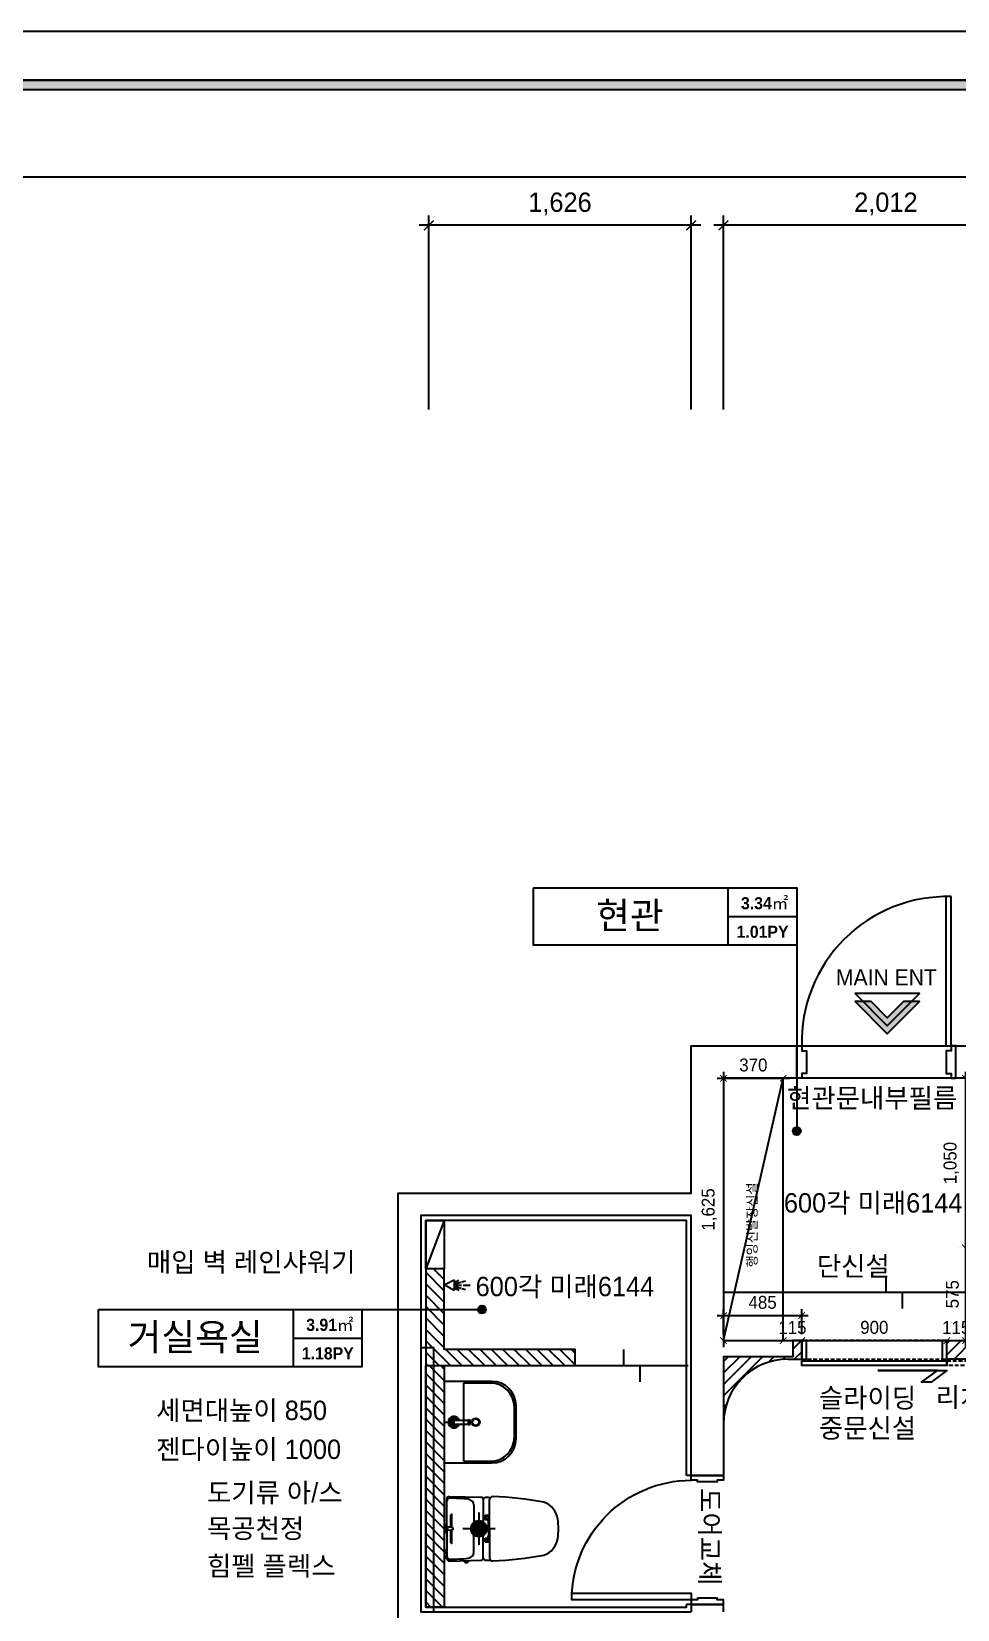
# Model space of a CAD drawing. Header units: millimetres. Extents: x 118028 to 193504, y 42792 to 96100.
# Drawn here: x 144720 to 150456, y 85727 to 95500 of the extents above; entities that cross this region are included whole.
import ezdxf
from ezdxf.enums import TextEntityAlignment as Align

# ---------------------------------------------------------------- set-up
doc = ezdxf.new("R2010")
doc.units = ezdxf.units.MM
doc.header["$LTSCALE"] = 30
doc.header["$PDMODE"] = 3
doc.linetypes.add('DH-HID2', pattern=[1.2, 0.8, -0.4])
doc.linetypes.add('HIDDEN', pattern=[9.525, 6.35, -3.175])
doc.layers.get('DEFPOINTS').update_dxf_attribs({"color": 248})
for name, color, linetype in [('0-ELC TEXT', 7, 'Continuous'), ('03-TEXT', 3, 'Continuous'), ('03-WAL NEW', 3, 'Continuous'), ('06-FUR', 6, 'Continuous'), ('07-DIM WAL', 5, 'Continuous'), ('2CONTINUOUS', 2, 'Continuous'), ('3.기호.계단선', 30, 'Continuous'), ('_LIBR', 4, 'Continuous'), ('BATH', 5, 'Continuous'), ('CO-BATH', 6, 'Continuous'), ('CO-DO-FR', 7, 'Continuous'), ('CO-DOOR', 8, 'Continuous'), ('F-SYM', 7, 'Continuous'), ('FIN', 2, 'Continuous'), ('FORM(YOURNAME)-1', 1, 'Continuous'), ('FORM(YOURNAME)-11', 1, 'Continuous'), ('HL', 6, 'HIDDEN'), ('TOILET-1', 6, 'Continuous'), ('도면층4', 4, 'Continuous'), ('도면층5', 5, 'Continuous'), ('설비', 140, 'Continuous'), ('욕실마감선', 4, 'Continuous')]:
    doc.layers.add(name, color=color, linetype=linetype)
doc.styles.add('HY 울릉도 L', font='')
doc.styles.add('YOURNAME', font='HY울릉도M.TTF')
doc.styles.add('넥슨고딕', font='NEXONLv1GothicBold.ttf')
doc.styles.add('코레일둥고', font='Korail_Round_Gothic_Medium.ttf')
doc.styles.get('HY 울릉도 L').set_extended_font_data('HY울릉도L')
doc.dimstyles.new('40', dxfattribs={"dimscale": 40, "dimtxt": 2, "dimasz": 1, "dimexe": 1, "dimexo": 1, "dimgap": 1, "dimtad": 1, "dimdec": 0, "dimrnd": 0.05, "dimdsep": 46, "dimlunit": 6, "dimtxsty": 'HY 울릉도 L', "dimblk": 'ARCHTICK', "dimcen": 2.5, "dimdle": 1, "dimclrd": 133, "dimclre": 133, "dimclrt": 30, "dimadec": 0, "dimazin": 0, "dimtfac": 1, "dimtdec": 0, "dimtix": 1, "dimtmove": 2, "dimatfit": 3, "dimldrblk": 'ARCHTICK', "dimfxl": 1, "dimlwd": -1, "dimlwe": -1, "dimarcsym": 0})
doc.dimstyles.new('60', dxfattribs={"dimscale": 60, "dimtxt": 2, "dimasz": 1, "dimexe": 1, "dimexo": 1, "dimgap": 1, "dimtad": 1, "dimdec": 0, "dimrnd": 0.05, "dimdsep": 46, "dimlunit": 6, "dimtxsty": 'HY 울릉도 L', "dimblk": 'ARCHTICK', "dimcen": 2.5, "dimdle": 1, "dimclrd": 133, "dimclre": 133, "dimclrt": 30, "dimadec": 0, "dimazin": 0, "dimtfac": 1, "dimtdec": 0, "dimtix": 1, "dimtmove": 2, "dimatfit": 3, "dimldrblk": 'ARCHTICK', "dimfxl": 1, "dimlwd": -1, "dimlwe": -1, "dimarcsym": 0})
pattern_1 = [(45, (-37, 20), (-35.355339, 35.355339), [])]

# ---------------------------------------------------------------- blocks, each defined once
blk = doc.blocks.new('FORM-ELEVATION')
at = {"layer": 'FORM(YOURNAME)-11'}
h = blk.add_hatch(color=256, dxfattribs=at)
h.dxf.hatch_style = 1
h.paths.add_polyline_path([(-10309, 35708), (71691, 35708), (71691, 35508), (-10309, 35508)])
h.paths.add_polyline_path([(-10309, -21492), (71691, -21492), (71691, -21692), (-10309, -21692)])
at = {"layer": 'DEFPOINTS', "color": 158}
for points in [[(-10309, -21692), (71691, -21692), (71691, 35708), (-10309, 35708)], [(-8309, 33708), (61071, 33708), (61071, -19692), (-8309, -19692)]]:
    blk.add_lwpolyline(points, close=True, dxfattribs=at)
at = {"layer": 'FORM(YOURNAME)-11', "color": 250}
blk.add_lwpolyline([(-11309, -22692), (72691, -22692), (72691, 36708), (-11309, 36708)], close=True, dxfattribs=at)
at = {"layer": 'FORM(YOURNAME)-11'}
blk.add_lwpolyline([(-10309, 35708), (71691, 35708), (71691, 35508), (-10309, 35508)], close=True, dxfattribs=at)
at = {"layer": 'FORM(YOURNAME)-11', "color": 3, "style": 'YOURNAME'}
for tag, height, p in [('1', 451, (71041, -1219)), ('2', 451, (71041, -1863)), ('3', 451, (71041, -3150)), ('4', 451, (71041, -5081)), ('5', 515, (71041, -7398)), ('6', 515, (71041, -9650)), ('7', 515, (71041, -11903)), ('8', 515, (71041, -14155)), ('9', 515, (71041, -16408)), ('10', 515, (66791, -18596)), ('11', 515, (71041, -18660)), ('12', 515, (66791, -20848)), ('13', 515, (71041, -20848))]:
    blk.add_attdef(tag, text='', height=height, dxfattribs=at).set_placement(p, align=Align.MIDDLE_RIGHT)
blk = doc.blocks.new('_ArchTick')
at = {"color": 0, "linetype": 'ByBlock', "const_width": 0.15}
blk.add_lwpolyline([(-0.5, -0.5), (0.5, 0.5)], dxfattribs=at)
blk = doc.blocks.new('*D59')
at = {"layer": '07-DIM WAL', "color": 133, "transparency": 16777216}
for p, q in [((149006.4, 93160.3), (149006.4, 94360.3)), ((151018.4, 93160.3), (151018.4, 94360.3)), ((151078.4, 94300.3), (148946.4, 94300.3))]:
    blk.add_line(p, q, dxfattribs=at)
at = {"layer": 'DEFPOINTS', "color": 0, "transparency": 16777216}
for p in [(149006.4, 94300.3), (149006.4, 93100.3), (151018.4, 93100.3)]:
    blk.add_point(p, dxfattribs=at)
at = {"layer": '07-DIM WAL', "color": 133, "transparency": 16777216, "xscale": 60, "yscale": 60, "zscale": 60, "rotation": 180}
blk.add_blockref('_ArchTick', (149006.4, 94300.3), dxfattribs=at)
at = {"layer": '07-DIM WAL', "color": 133, "transparency": 16777216, "xscale": 60, "yscale": 60, "zscale": 60}
blk.add_blockref('_ArchTick', (151018.4, 94300.3), dxfattribs=at)
at = {"layer": '07-DIM WAL', "color": 30, "transparency": 16777216, "insert": (150012.4, 94432.2), "char_height": 120, "attachment_point": 5, "style": 'HY 울릉도 L'}
blk.add_mtext('2,012', dxfattribs=at)
blk = doc.blocks.new('*D60')
at = {"layer": '07-DIM WAL', "color": 133, "transparency": 16777216}
for p, q in [((147180.4, 93160.3), (147180.4, 94360.3)), ((148806.4, 93160.3), (148806.4, 94360.3)), ((148866.4, 94300.3), (147120.4, 94300.3))]:
    blk.add_line(p, q, dxfattribs=at)
at = {"layer": 'DEFPOINTS', "color": 0, "transparency": 16777216}
for p in [(147180.4, 94300.3), (147180.4, 93100.3), (148806.4, 93100.3)]:
    blk.add_point(p, dxfattribs=at)
at = {"layer": '07-DIM WAL', "color": 133, "transparency": 16777216, "xscale": 60, "yscale": 60, "zscale": 60, "rotation": 180}
blk.add_blockref('_ArchTick', (147180.4, 94300.3), dxfattribs=at)
at = {"layer": '07-DIM WAL', "color": 133, "transparency": 16777216, "xscale": 60, "yscale": 60, "zscale": 60}
blk.add_blockref('_ArchTick', (148806.4, 94300.3), dxfattribs=at)
at = {"layer": '07-DIM WAL', "color": 30, "transparency": 16777216, "insert": (147993.4, 94432.2), "char_height": 120, "attachment_point": 5, "style": 'HY 울릉도 L'}
blk.add_mtext('1,626', dxfattribs=at)
blk = doc.blocks.new('*D65')
at = {"layer": '07-DIM WAL', "color": 133, "transparency": 16777216}
for p, q in [((149006.4, 89056.8), (149006.4, 87351.8)), ((148966.4, 89016.8), (148966.4, 89016.8)), ((148966.4, 87391.8), (148966.4, 87391.8))]:
    blk.add_line(p, q, dxfattribs=at)
at = {"layer": 'DEFPOINTS', "color": 0, "transparency": 16777216}
for p in [(149006.4, 89016.8), (149006.4, 87391.8), (149006.4, 87391.8)]:
    blk.add_point(p, dxfattribs=at)
at = {"layer": '07-DIM WAL', "color": 133, "transparency": 16777216, "xscale": 40, "yscale": 40, "zscale": 40}
for p, rotation in [((149006.4, 89016.8), 90), ((149006.4, 87391.8), 270)]:
    blk.add_blockref('_ArchTick', p, dxfattribs=dict(at, rotation=rotation))
at = {"layer": '07-DIM WAL', "color": 30, "transparency": 16777216, "insert": (148918.5, 88204.3), "char_height": 80, "attachment_point": 5, "rotation": 90, "style": 'HY 울릉도 L'}
blk.add_mtext('1,625', dxfattribs=at)
blk = doc.blocks.new('D-002')
at = {"layer": 'CO-DO-FR'}
for points in [[(0, 200), (0, 0), (30, 0), (30, 40), (40, 40), (40, 160), (30, 160), (30, 200), (0, 200)], [(800, 200), (800, 0), (770, 0), (770, 40), (760, 40), (760, 160), (770, 160), (770, 200), (800, 200)]]:
    blk.add_lwpolyline(points, close=True, dxfattribs=at)
at = {"layer": 'CO-DOOR'}
blk.add_lwpolyline([(730, 940), (730, 200), (770, 200), (770, 940)], close=True, dxfattribs=at)
blk.add_arc((770, 200), 740, 90, 180, dxfattribs=at)
blk = doc.blocks.new('F-SYM-ENT NAME')
at = {"layer": 'F-SYM'}
h = blk.add_hatch(color=1, dxfattribs=at)
h.dxf.hatch_style = 1
h.paths.add_polyline_path([(-181266.5, -29724.5), (-181466.5, -29924.5), (-181366.5, -29924.5), (-181266.5, -29824.5), (-181166.5, -29924.5), (-181066.5, -29924.5)])
at = {"layer": 'F-SYM', "color": 1}
for points in [[(-181266.5, -29724.5), (-181466.5, -29924.5), (-181366.5, -29924.5), (-181266.5, -29824.5), (-181166.5, -29924.5), (-181066.5, -29924.5)], [(-181266.5, -29774.5), (-181466.5, -29974.5), (-181066.5, -29974.5)]]:
    blk.add_lwpolyline(points, close=True, dxfattribs=at)
at = {"layer": 'F-SYM', "color": 1, "style": 'YOURNAME'}
blk.add_attdef('ENT', text='', height=100, dxfattribs=at).set_placement((-181266.5, -30024.5), align=Align.TOP_CENTER)
blk = doc.blocks.new('vusaudeh')
at = {"layer": '3.기호.계단선', "transparency": 33554687}
h = blk.add_hatch(color=256, dxfattribs=at)
h.dxf.hatch_style = 1
h.paths.add_polyline_path([(147541.4, 86226.8, 1), (147441.4, 86226.8, 1)])
at = {"layer": '2CONTINUOUS'}
for points in [[(151181.4, 89016.8), (150446.4, 89016.8), (150446.4, 89216.8), (150981.4, 89216.8), (150981.4, 92184.8), (151966.4, 92184.8), (151966.4, 91984.8), (151181.4, 91984.8), (151181.4, 89016.8)], [(147688.9, 81147.8), (147688.9, 80947.8), (146991.4, 80947.8), (146991.4, 88304.8), (148806.4, 88304.8), (148806.4, 89216.8), (149461.4, 89216.8), (149461.4, 89016.8), (149006.4, 89016.8), (149006.4, 87391.8), (149436.4, 87391.8), (149436.4, 87291.8), (149006.4, 87291.8), (149006.4, 86556.8), (148806.4, 86556.8), (148806.4, 88166.8), (147131.4, 88166.8), (147131.4, 85711.8), (148806.4, 85711.8)], [(149006.4, 85711.8), (149006.4, 85756.8), (148806.4, 85756.8), (148806.4, 85711.8)]]:
    blk.add_lwpolyline(points, dxfattribs=at)
blk.add_lwpolyline([(147131.4, 85711.8), (147211.4, 85711.8), (147211.4, 87346.8), (147131.4, 87346.8)], close=True, dxfattribs=at)
at = {"layer": '3.기호.계단선'}
for p, q in [((147491.4, 86326.8), (147491.4, 86126.8)), ((147591.4, 86226.8), (147391.4, 86226.8))]:
    blk.add_line(p, q, dxfattribs=at)
blk.add_circle((147491.4, 86226.8), 50, dxfattribs=at)
at = {"layer": '도면층4'}
for p, q in [((150386.4, 89216.8), (150386.4, 90141.8)), ((150416.4, 89216.8), (150416.4, 90141.8)), ((149461.4, 89216.8), (150446.4, 89216.8)), ((150446.4, 89016.8), (149461.4, 89016.8))]:
    blk.add_line(p, q, dxfattribs=at)
for points in [[(149461.4, 89216.8), (149491.4, 89216.8), (149491.4, 89186.8), (149521.4, 89186.8), (149521.4, 89046.8), (149491.4, 89046.8), (149491.4, 89016.8), (149461.4, 89016.8), (149461.4, 89216.8)], [(150446.4, 89216.8), (150416.4, 89216.8), (150416.4, 89186.8), (150386.4, 89186.8), (150386.4, 89046.8), (150416.4, 89046.8), (150416.4, 89016.8), (150446.4, 89016.8), (150446.4, 89216.8)]]:
    blk.add_lwpolyline(points, dxfattribs=at)
at = {"layer": '도면층5'}
blk.add_arc((150391.3, 89241.9), 900.3, 88.40506, 181.59494, dxfattribs=at)
at = {"layer": 'CO-DOOR', "xscale": -1, "rotation": 89.99999999999993}
blk.add_blockref('D-002', (149006.4, 86556.8), dxfattribs=at)
at = {"layer": 'F-SYM'}
ref = blk.add_blockref('F-SYM-ENT NAME', (-31245.2, 59567.7), dxfattribs=dict(at, rotation=180))
ref.add_attrib('ENT', 'MAIN ENT', dxfattribs={"color": 1, "height": 100, "style": 'YOURNAME'}).set_placement((150015.7, 89692.4), align=Align.TOP_CENTER)
blk = doc.blocks.new('A$C4B2D31F0')
at = {"layer": 'FIN', "color": 4}
for p, q in [((185, 690.9), (20.4, 690.9)), ((37.2, 692.3), (24.7, 692.3)), ((37.2, 692.3), (49.7, 692.3)), ((200.9, 690.9), (365.5, 690.9)), ((47.7, 523.7), (192.9, 523.7)), ((338.2, 523.7), (192.9, 523.7)), ((12.6, 465.9), (192.9, 465.9)), ((192.9, 426.6), (13.7, 426.6)), ((373.3, 465.9), (192.9, 465.9)), ((192.9, 426.6), (372.2, 426.6))]:
    blk.add_line(p, q, dxfattribs=at)
for points in [[(20.4, 690.9), (7.9, 690.9, 0.421209), (-7.1, 675.5), (-2.4, 480.5, 0.001659)], [(365.5, 690.9), (378, 690.9, -0.421209), (392.9, 675.5), (388.3, 480.5, -0.001659)], [(12.6, 465.9, 0.371724), (-1.8, 451.2, 0.003515), (-1, 420.3, 0.320541)], [(373.3, 465.9, -0.371724), (387.7, 451.2, -0.003515), (386.9, 420.3, -0.320541)]]:
    blk.add_lwpolyline(points, format="xyb", dxfattribs=at)
for centre, radius, start, end in [((20.4, 674.9), 16, 90, 179.31159), ((24.7, 707.3), 15, 180, 270), ((49.7, 707.3), 15, 270, 0), ((365.5, 674.9), 16, 0.68841, 90), ((1004.3, 663.1), 1000, 179.31159, 185.94375), ((-618.4, 663.1), 1000, 354.05625, 0.68841), ((49.4, 563.7), 40, 185.94375, 267.51291), ((336.5, 563.7), 40, 272.48709, 354.05625), ((13.7, 406.6), 20, 90, 182.3333), ((2197.7, 495.6), 2205.9, 182.3333, 190.60807), ((12.6, 480.9), 15, 181.36509, 270), ((-1811.8, 495.6), 2205.9, 349.39193, 357.6667), ((372.2, 406.6), 20, 357.6667, 90), ((373.3, 480.9), 15, 270, 358.63491), ((148.7, 128.9), 125.5, 198.2964, 263.42408), ((192.9, 405.9), 405.9, 261.69926, 270), ((192.9, 405.9), 405.9, 270, 278.30074), ((237.2, 128.9), 125.5, 276.57592, 341.7036)]:
    blk.add_arc(centre, radius, start, end, dxfattribs=at)
at = {"layer": 'HL', "linetype": 'Continuous'}
for p, q in [((168.9, 697.3), (168.9, 707.3)), ((168.9, 697.3), (216.9, 697.3)), ((186, 692.5), (180.6, 697.3)), ((181.6, 685.5), (186, 692.5)), ((187, 651.2), (181.6, 685.5)), ((181.6, 685.5), (204.3, 685.5)), ((186, 692.5), (199.9, 692.5)), ((198.9, 651.2), (204.3, 685.5)), ((199.9, 692.5), (205.3, 697.3)), ((204.3, 685.5), (199.9, 692.5)), ((216.9, 697.3), (216.9, 707.3)), ((106.4, 666.3), (184.4, 666.3)), ((106.4, 659.3), (185.5, 659.3)), ((187, 651.2), (198.9, 651.2)), ((200.4, 659.3), (279.4, 659.3)), ((201.4, 666.3), (279.4, 666.3)), ((-16, 576.9), (-16, 564.8)), ((-12, 580.9), (-4.8, 580.9)), ((-12, 560.8), (-4.3, 560.8)), ((192.9, 433.7), (146.6, 433.7)), ((192.9, 433.7), (239.3, 433.7))]:
    blk.add_line(p, q, dxfattribs=at)
for points in [[(110.4, 426.6), (110.4, 450.8, -0.414214), (114.4, 454.8), (130.9, 454.8, -0.414214), (134.9, 450.8), (134.9, 435.2), (134.9, 426.6)], [(134.9, 435.2), (144.6, 435.2, -0.414214), (146.6, 433.2), (146.6, 426.6)], [(251, 435.2), (241.3, 435.2, 0.414214), (239.3, 433.2), (239.3, 426.6)], [(275.5, 426.6), (275.5, 450.8, 0.414214), (271.5, 454.8), (255, 454.8, 0.414214), (251, 450.8), (251, 435.2), (251, 426.6)]]:
    blk.add_lwpolyline(points, format="xyb", dxfattribs=at)
for centre in [(122.9, 440.9), (262.9, 440.9)]:
    blk.add_circle(centre, 8, dxfattribs=at)
for centre, radius, start, end in [((106.4, 662.8), 3.5, 90, 270), ((279.4, 662.8), 3.5, 270, 90), ((-12, 576.9), 4, 90, 180), ((-12, 564.8), 4, 180, 270)]:
    blk.add_arc(centre, radius, start, end, dxfattribs=at)
blk = doc.blocks.new('B-003')
blk.add_line((0, 0), (0, -65))
at = {"layer": 'CO-BATH'}
for p, q in [((-252.5, 0), (-252.5, -295)), ((252.5, 0), (-252.5, 0)), ((252.5, -295), (252.5, 0)), ((-102.5, -445), (102.5, -445))]:
    blk.add_line(p, q, dxfattribs=at)
at = {"layer": 'CO-BATH', "color": 8}
for p, q in [((-12.5, -60), (-12.5, -150.5)), ((12.5, -60), (12.5, -150.5)), ((-242.5, -120), (-242.5, -285)), ((242.5, -120), (-242.5, -120)), ((-14.5, -155.5), (-14.5, -160.5)), ((-14.5, -160.5), (14.5, -160.5)), ((-13.5, -150.5), (-13.5, -155.5)), ((13.5, -150.5), (13.5, -155.5)), ((14.5, -155.5), (14.5, -160.5)), ((242.5, -285), (242.5, -120)), ((-92.5, -435), (92.5, -435))]:
    blk.add_line(p, q, dxfattribs=at)
at = {"layer": 'CO-BATH', "color": 251}
for p, q in [((-14.5, -155.5), (14.5, -155.5)), ((-13.5, -150.5), (13.5, -150.5))]:
    blk.add_line(p, q, dxfattribs=at)
at = {"layer": 'CO-BATH', "color": 8}
blk.add_circle((0, -195), 25, dxfattribs=at)
at = {"layer": 'CO-BATH', "color": 251}
blk.add_circle((0, -195), 20, dxfattribs=at)
at = {"layer": 'CO-BATH', "color": 8}
for centre, radius, start, end in [((0, -60), 35, 290.92481, 249.07514), ((0, -60), 12.5, 359.99998, 179.99998), ((-92.5, -285), 150, 180, 270), ((92.5, -285), 150, 270, 0)]:
    blk.add_arc(centre, radius, start, end, dxfattribs=at)
at = {"layer": 'CO-BATH', "color": 251}
for radius, start, end in [(30, 294.62429, 245.37566), (25, 299.99998, 239.99998), (18, 313.98294, 226.01701)]:
    blk.add_arc((0, -60), radius, start, end, dxfattribs=at)
at = {"layer": 'CO-BATH'}
for centre, start, end in [((-102.5, -295), 180, 270), ((102.5, -295), 270, 0)]:
    blk.add_arc(centre, 150, start, end, dxfattribs=at)
blk = doc.blocks.new('AC-8')
at = {"layer": 'BATH'}
for p, q in [((-51, 54), (0, 143)), ((0, 143), (45, 54)), ((45, 54), (-51, 54)), ((-25, 47), (-46, 12)), ((-14, 47), (-28, -8)), ((-2, 49), (-2, -11)), ((10, 47), (25, -8)), ((22, 47), (43, 12)), ((-31, -16), (-41, -49)), ((-2, -27), (-2, -89)), ((28, -16), (38, -49))]:
    blk.add_line(p, q, dxfattribs=at)
blk = doc.blocks.new('A$C1AC25B95')
at = {"layer": '욕실마감선', "color": 8}
for p, q in [((28, 72), (28, 75)), ((53, 74), (53, 75))]:
    blk.add_line(p, q, dxfattribs=at)
at = {"layer": 'TOILET-1', "linetype": 'Continuous', "xscale": 0.873786407766195, "yscale": 0.873786407766195, "zscale": 0.873786407766195, "rotation": 180}
blk.add_blockref('AC-8', (40, 125), dxfattribs=at)
blk = doc.blocks.new('*D169')
at = {"layer": '07-DIM WAL', "color": 133, "transparency": 16777216}
for p, q in [((149450.9, 87391.8), (150430.9, 87391.8)), ((149490.9, 87431.8), (149490.9, 87431.8)), ((150390.9, 87431.8), (150390.9, 87431.8))]:
    blk.add_line(p, q, dxfattribs=at)
at = {"layer": 'DEFPOINTS', "color": 0, "transparency": 16777216}
for p in [(149490.9, 87391.8), (150390.9, 87391.8), (150390.9, 87391.8)]:
    blk.add_point(p, dxfattribs=at)
at = {"layer": '07-DIM WAL', "color": 133, "transparency": 16777216, "xscale": 40, "yscale": 40, "zscale": 40, "rotation": 180}
blk.add_blockref('_ArchTick', (149490.9, 87391.8), dxfattribs=at)
at = {"layer": '07-DIM WAL', "color": 133, "transparency": 16777216, "xscale": 40, "yscale": 40, "zscale": 40}
blk.add_blockref('_ArchTick', (150390.9, 87391.8), dxfattribs=at)
at = {"layer": '07-DIM WAL', "color": 30, "transparency": 16777216, "insert": (149940.9, 87473.5), "char_height": 80, "attachment_point": 5, "style": 'HY 울릉도 L'}
blk.add_mtext('900', dxfattribs=at)
blk = doc.blocks.new('*D170')
at = {"layer": '07-DIM WAL', "color": 133, "transparency": 16777216}
for p, q in [((149006.4, 89056.8), (149006.4, 89056.8)), ((149376.4, 89056.8), (149376.4, 89056.8)), ((148966.4, 89016.8), (149416.4, 89016.8))]:
    blk.add_line(p, q, dxfattribs=at)
at = {"layer": 'DEFPOINTS', "color": 0, "transparency": 16777216}
for p in [(149006.4, 89016.8), (149376.4, 89016.8), (149376.4, 89016.8)]:
    blk.add_point(p, dxfattribs=at)
at = {"layer": '07-DIM WAL', "color": 133, "transparency": 16777216, "xscale": 40, "yscale": 40, "zscale": 40, "rotation": 180}
blk.add_blockref('_ArchTick', (149006.4, 89016.8), dxfattribs=at)
at = {"layer": '07-DIM WAL', "color": 133, "transparency": 16777216, "xscale": 40, "yscale": 40, "zscale": 40}
blk.add_blockref('_ArchTick', (149376.4, 89016.8), dxfattribs=at)
at = {"layer": '07-DIM WAL', "color": 30, "transparency": 16777216, "insert": (149191.4, 89098.6), "char_height": 80, "attachment_point": 5, "style": 'HY 울릉도 L'}
blk.add_mtext('370', dxfattribs=at)
blk = doc.blocks.new('*D171')
at = {"layer": '07-DIM WAL', "color": 133, "transparency": 16777216}
for p, q in [((150505.4, 89056.8), (150505.4, 87926.8)), ((150465.4, 89016.8), (150465.4, 89016.8)), ((150465.4, 87966.8), (150465.4, 87966.8))]:
    blk.add_line(p, q, dxfattribs=at)
at = {"layer": 'DEFPOINTS', "color": 0, "transparency": 16777216}
for p in [(150505.4, 89016.8), (150505.4, 87966.8), (150505.4, 87966.8)]:
    blk.add_point(p, dxfattribs=at)
at = {"layer": '07-DIM WAL', "color": 133, "transparency": 16777216, "xscale": 40, "yscale": 40, "zscale": 40}
for p, rotation in [((150505.4, 89016.8), 90), ((150505.4, 87966.8), 270)]:
    blk.add_blockref('_ArchTick', p, dxfattribs=dict(at, rotation=rotation))
at = {"layer": '07-DIM WAL', "color": 30, "transparency": 16777216, "insert": (150417.5, 88491.8), "char_height": 80, "attachment_point": 5, "rotation": 90, "style": 'HY 울릉도 L'}
blk.add_mtext('1,050', dxfattribs=at)
blk = doc.blocks.new('*D172')
at = {"layer": '07-DIM WAL', "color": 133, "transparency": 16777216}
for p, q in [((150465.4, 87966.8), (150465.4, 87966.8)), ((150505.4, 88006.8), (150505.4, 87351.8)), ((150465.4, 87391.8), (150465.4, 87391.8))]:
    blk.add_line(p, q, dxfattribs=at)
at = {"layer": 'DEFPOINTS', "color": 0, "transparency": 16777216}
for p in [(150505.4, 87966.8), (150505.4, 87391.8), (150505.4, 87391.8)]:
    blk.add_point(p, dxfattribs=at)
at = {"layer": '07-DIM WAL', "color": 133, "transparency": 16777216, "xscale": 40, "yscale": 40, "zscale": 40}
for p, rotation in [((150505.4, 87966.8), 90), ((150505.4, 87391.8), 270)]:
    blk.add_blockref('_ArchTick', p, dxfattribs=dict(at, rotation=rotation))
at = {"layer": '07-DIM WAL', "color": 30, "transparency": 16777216, "insert": (150424.5, 87679.3), "char_height": 80, "attachment_point": 5, "rotation": 90, "style": 'HY 울릉도 L'}
blk.add_mtext('575', dxfattribs=at)
blk = doc.blocks.new('*D173')
at = {"layer": '07-DIM WAL', "color": 133, "transparency": 16777216}
for p, q in [((149006.4, 87431.8), (149006.4, 87586.9)), ((149490.9, 87431.8), (149490.9, 87586.9)), ((148966.4, 87546.9), (149530.9, 87546.9))]:
    blk.add_line(p, q, dxfattribs=at)
at = {"layer": 'DEFPOINTS', "color": 0, "transparency": 16777216}
for p in [(149490.9, 87546.9), (149006.4, 87391.8), (149490.9, 87391.8)]:
    blk.add_point(p, dxfattribs=at)
at = {"layer": '07-DIM WAL', "color": 133, "transparency": 16777216, "xscale": 40, "yscale": 40, "zscale": 40, "rotation": 180}
blk.add_blockref('_ArchTick', (149006.4, 87546.9), dxfattribs=at)
at = {"layer": '07-DIM WAL', "color": 133, "transparency": 16777216, "xscale": 40, "yscale": 40, "zscale": 40}
blk.add_blockref('_ArchTick', (149490.9, 87546.9), dxfattribs=at)
at = {"layer": '07-DIM WAL', "color": 30, "transparency": 16777216, "insert": (149248.6, 87628.7), "char_height": 80, "attachment_point": 5, "style": 'HY 울릉도 L'}
blk.add_mtext('485', dxfattribs=at)
blk = doc.blocks.new('*D175')
at = {"layer": '07-DIM WAL', "color": 133, "transparency": 16777216}
for p, q in [((150350.9, 87391.8), (150545.4, 87391.8)), ((150390.9, 87431.8), (150390.9, 87431.8)), ((150505.4, 87431.8), (150505.4, 87431.8))]:
    blk.add_line(p, q, dxfattribs=at)
at = {"layer": 'DEFPOINTS', "color": 0, "transparency": 16777216}
for p in [(150390.9, 87391.8), (150505.4, 87391.8), (150505.4, 87391.8)]:
    blk.add_point(p, dxfattribs=at)
at = {"layer": '07-DIM WAL', "color": 133, "transparency": 16777216, "xscale": 40, "yscale": 40, "zscale": 40}
blk.add_blockref('_ArchTick', (150390.9, 87391.8), dxfattribs=at)
at = {"layer": '07-DIM WAL', "color": 133, "transparency": 16777216, "xscale": 40, "yscale": 40, "zscale": 40, "rotation": 180}
blk.add_blockref('_ArchTick', (150505.4, 87391.8), dxfattribs=at)
at = {"layer": '07-DIM WAL', "color": 30, "transparency": 16777216, "insert": (150448.1, 87472.7), "char_height": 80, "attachment_point": 5, "style": 'HY 울릉도 L'}
blk.add_mtext('115', dxfattribs=at)
blk = doc.blocks.new('*D176')
at = {"layer": '07-DIM WAL', "color": 133, "transparency": 16777216}
for p, q in [((149336.4, 87391.8), (149530.9, 87391.8)), ((149376.4, 87431.8), (149376.4, 87431.8)), ((149490.9, 87431.8), (149490.9, 87431.8))]:
    blk.add_line(p, q, dxfattribs=at)
at = {"layer": 'DEFPOINTS', "color": 0, "transparency": 16777216}
for p in [(149376.4, 87391.8), (149490.9, 87391.8), (149490.9, 87391.8)]:
    blk.add_point(p, dxfattribs=at)
at = {"layer": '07-DIM WAL', "color": 133, "transparency": 16777216, "xscale": 40, "yscale": 40, "zscale": 40}
blk.add_blockref('_ArchTick', (149376.4, 87391.8), dxfattribs=at)
at = {"layer": '07-DIM WAL', "color": 133, "transparency": 16777216, "xscale": 40, "yscale": 40, "zscale": 40, "rotation": 180}
blk.add_blockref('_ArchTick', (149490.9, 87391.8), dxfattribs=at)
at = {"layer": '07-DIM WAL', "color": 30, "transparency": 16777216, "insert": (149433.6, 87472.7), "char_height": 80, "attachment_point": 5, "style": 'HY 울릉도 L'}
blk.add_mtext('115', dxfattribs=at)

msp = doc.modelspace()

# ---------------------------------------------------------------- hatches: boundary and pattern name
at = {"layer": '0-ELC TEXT'}
h = msp.add_hatch(color=256, dxfattribs=at)
h.dxf.hatch_style = 1
edge = h.paths.add_edge_path()
edge.add_arc((149460.5, 88689.8), 25, -180, 180, ccw=False)
h = msp.add_hatch(color=256, dxfattribs=at)
h.dxf.hatch_style = 1
edge = h.paths.add_edge_path()
edge.add_arc((147509.5, 87584.2), 25, -90, 270, ccw=False)
at = {"layer": '03-WAL NEW'}
h = msp.add_hatch(dxfattribs=at)
h.set_pattern_fill('_USER', color=256, scale=50, angle=45, pattern_type=0)
h.set_pattern_definition(pattern_1)
h.paths.add_polyline_path([(150555.4, 87391.8), (150390.9, 87391.8), (150390.9, 87276.8), (150683.4, 87276.8), (150683.4, 87376.8), (151131.4, 87376.8), (151181.4, 87376.8), (151181.4, 88016.8), (151081.4, 88016.8), (150925.4, 88016.8), (150925.4, 89016.8), (150875.4, 89016.8), (150875.4, 87966.8), (151065.4, 87966.8), (151065.4, 87391.8), (150683.4, 87391.8)])
h = msp.add_hatch(dxfattribs=at)
h.set_pattern_fill('_USER', color=256, scale=50, angle=45, pattern_type=0)
h.set_pattern_definition(pattern_1)
h.paths.add_polyline_path([(149436.4, 87391.8), (149436.4, 87291.8), (149006.4, 87291.8), (149006.4, 87276.8), (149006.4, 86876.8, -0.414214), (149406.4, 87276.8), (149436.4, 87276.8), (149490.9, 87276.8), (149490.9, 87391.8)])
h.paths.add_polyline_path([(148830.5, 88042.5), (148830.5, 88366.1), (149006.4, 88366.1), (149006.4, 88042.5)], flags=9)
h = msp.add_hatch(dxfattribs=at)
h.set_pattern_fill('_USER', color=256, scale=50, angle=135, pattern_type=0)
h.set_pattern_definition([(135, (246873.75, -123478.83), (-35.355339, -35.355339), [])])
h.paths.add_polyline_path([(147161.4, 87236.8), (148087.4, 87236.8), (148087.4, 87336.8), (147276.4, 87336.8), (147276.4, 87836.8), (147161.4, 87836.8)])
h = msp.add_hatch(dxfattribs=at)
h.set_pattern_fill('_USER', color=8, scale=50, angle=135, pattern_type=0)
h.set_pattern_definition([(135, (246873.75, -123468.83), (-35.355339, -35.355339), [])])
h.paths.add_polyline_path([(147276.4, 85741.8), (147276.4, 86043.6), (147276.4, 87236.8), (147211.4, 87236.8), (147211.4, 85741.8)])
h.paths.add_polyline_path([(147211.4, 87236.8), (147161.4, 87236.8), (147161.4, 85741.8), (147211.4, 85741.8)])

# ---------------------------------------------------------------- linework, layer by layer
for p, q in [((149006.4, 87691.8), (151065.4, 87691.8)), ((148087.4, 87236.8), (148787.4, 87236.8))]:
    msp.add_line(p, q)
for points in [[(150012.4, 87791.8), (150012.4, 87691.8), (150112.4, 87691.8), (150112.4, 87591.8)], [(148387.4, 87336.8), (148387.4, 87236.8), (148487.4, 87236.8), (148487.4, 87136.8)]]:
    msp.add_lwpolyline(points)
at = {"layer": '0-ELC TEXT'}
for p, q in [((149035.8, 89841.7), (149035.8, 90195.5)), ((149035.8, 90018.6), (149460.5, 90018.6)), ((149460.5, 89841.7), (149460.5, 88689.8)), ((146342.1, 87230.4), (146342.1, 87584.2)), ((146766.8, 87584.2), (147509.5, 87584.2)), ((146342.1, 87407.3), (146766.8, 87407.3))]:
    msp.add_line(p, q, dxfattribs=at)
for points in [[(147828.6, 90195.5), (149460.5, 90195.5), (149460.5, 89841.7), (147828.6, 89841.7)], [(145134.9, 87584.2), (146766.8, 87584.2), (146766.8, 87230.4), (145134.9, 87230.4)]]:
    msp.add_lwpolyline(points, close=True, dxfattribs=at)
for centre in [(149460.5, 88689.8), (147509.5, 87584.2)]:
    msp.add_circle(centre, 25, dxfattribs=at)
at = {"layer": '03-WAL NEW'}
for points in [[(147161.4, 87236.8), (148087.4, 87236.8), (148087.4, 87336.8), (147276.4, 87336.8), (147276.4, 87836.8), (147161.4, 87836.8), (147161.4, 87236.8)], [(149436.4, 87276.8), (149490.9, 87276.8), (149490.9, 87391.8), (149436.4, 87391.8), (149436.4, 87291.8)], [(149436.4, 87291.8), (149006.4, 87291.8), (149006.4, 87276.8)], [(149006.4, 87276.8), (149006.4, 86876.8)], [(149406.4, 87276.8), (149436.4, 87276.8)]]:
    msp.add_lwpolyline(points, dxfattribs=at)
at = {"layer": '03-WAL NEW', "transparency": 33554687}
msp.add_lwpolyline([(150683.4, 87376.8), (150683.4, 87276.8), (150390.9, 87276.8), (150390.9, 87391.8), (150683.4, 87391.8)], dxfattribs=at)
at = {"layer": '03-WAL NEW'}
msp.add_lwpolyline([(147276.4, 87236.8), (147276.4, 85741.8), (147161.4, 85741.8), (147161.4, 87236.8)], close=True, dxfattribs=at)
msp.add_arc((149406.4, 86876.8), 400, 90, 180, dxfattribs=at)
at = {"layer": '06-FUR'}
msp.add_line((147276.4, 88136.8), (147161.4, 87836.8), dxfattribs=at)
msp.add_lwpolyline([(149006.4, 87391.8), (149376.4, 87391.8), (149376.4, 89016.8), (149006.4, 89016.8), (149006.4, 87391.8), (149376.4, 89016.8)], dxfattribs=at)
msp.add_lwpolyline([(147276.4, 87836.8), (147161.4, 87836.8), (147161.4, 88136.8), (147276.4, 88136.8)], close=True, dxfattribs=at)
at = {"layer": '_LIBR'}
for p, q in [((148806.4, 86556.8), (148776.4, 86556.8)), ((148806.4, 85756.8), (148776.4, 85756.8))]:
    msp.add_line(p, q, dxfattribs=at)
msp.add_lwpolyline([(148776.4, 86556.8), (148776.4, 88136.8), (147161.4, 88136.8), (147161.4, 85741.8), (148776.4, 85741.8), (148776.4, 85756.8)], dxfattribs=at)
at = {"layer": 'CO-DO-FR'}
for points in [[(149490.9, 87276.8), (149520.9, 87276.8), (149520.9, 87391.8), (149490.9, 87391.8)], [(150360.9, 87276.8), (150390.9, 87276.8), (150390.9, 87391.8), (150360.9, 87391.8)]]:
    msp.add_lwpolyline(points, close=True, dxfattribs=at)
at = {"layer": 'CO-DOOR', "color": 251, "linetype": 'DH-HID2'}
for points in [[(149490.9, 87276.8), (150390.9, 87276.8), (150390.9, 87391.8), (149490.9, 87391.8)], [(150390.9, 87266.8), (151290.9, 87266.8), (151290.9, 87236.8), (150390.9, 87236.8)]]:
    msp.add_lwpolyline(points, close=True, dxfattribs=at)
at = {"layer": 'CO-DOOR'}
msp.add_lwpolyline([(149490.9, 87266.8), (150390.9, 87266.8), (150390.9, 87236.8), (149490.9, 87236.8)], close=True, dxfattribs=at)
at = {"layer": 'CO-DOOR', "color": 1}
msp.add_lwpolyline([(149961.7, 87206.8), (150390.9, 87206.8), (150292.3, 87134.5), (150233.9, 87134.5), (150332.5, 87206.8), (149961.7, 87206.8)], close=True, dxfattribs=at)

# ---------------------------------------------------------------- block references
msp.add_blockref('vusaudeh', (0, 0))
at = {"layer": '06-FUR', "xscale": 0.7874015748031495, "yscale": 0.7874015748031495, "zscale": 0.7874015748031495, "rotation": 270.0000000000001}
msp.add_blockref('A$C1AC25B95', (147276.4, 87768.1), dxfattribs=at)
at = {"layer": '07-DIM WAL', "rotation": 90.00000000000001}
msp.add_blockref('B-003', (147276.4, 86886.8), dxfattribs=at)
at = {"layer": 'FORM(YOURNAME)-1', "xscale": 0.3, "yscale": 0.3, "zscale": 0.3}
msp.add_blockref('FORM-ELEVATION', (145297, 84487.8), dxfattribs=at)
at = {"layer": 'TOILET-1', "rotation": 90.00000000000001}
msp.add_blockref('A$C4B2D31F0', (147983.7, 86033.9), dxfattribs=at)

# ---------------------------------------------------------------- texts
at = {"layer": '0-ELC TEXT', "style": '코레일둥고'}
for s, p in [('현관문내부필름', (149400.3, 88834.4)), ('매입 벽 레인샤워기', (145434.2, 87818.4)), ('단신설', (149584.8, 87793.1)), ('슬라이딩', (149597.6, 86976.5)), ('세면대높이 850', (145491.6, 86899.9)), ('중문신설', (149597.6, 86790.2)), ('젠다이높이 1000', (145491.6, 86658.8)), ('도기류 아/스', (145806.2, 86390)), ('목공천정', (145806.2, 86168.8)), ('힘펠 플렉스', (145806.2, 85935.9))]:
    msp.add_text(s, height=120, dxfattribs=at).set_placement(p)
for s, height, rotation, p in [('행잉신발장신설', 60, 90, (149212.6, 87844.7)), ('도어교체', 120, 270, (148861.3, 86478.2))]:
    msp.add_text(s, height=height, rotation=rotation, dxfattribs=at).set_placement(p)
at = {"layer": '03-TEXT'}
for s, height, style, p in [('현관', 166.67, '코레일둥고', (148427.2, 89942)), ('3.34㎡', 75, '넥슨고딕', (149261.4, 90063.7)), ('1.01PY', 75, '넥슨고딕', (149248.6, 89886.8)), ('거실욕실', 166.67, '코레일둥고', (145733.5, 87330.7)), ('3.91㎡', 75, '넥슨고딕', (146567.7, 87452.4)), ('1.18PY', 75, '넥슨고딕', (146554.9, 87275.5))]:
    msp.add_text(s, height=height, dxfattribs=dict(at, style=style)).set_placement(p, align=Align.CENTER)
at = {"layer": '설비', "color": 140, "style": '코레일둥고'}
for s, p in [('600각 미래6144', (149380.8, 88185.1)), ('600각 미래6144', (147470.9, 87667.2)), ('리치브라운/브론즈불투명', (150320.6, 86981.6))]:
    msp.add_text(s, height=120, dxfattribs=at).set_placement(p)

# ---------------------------------------------------------------- dimensions: what is measured, and where the dimension line sits
at = {"layer": '07-DIM WAL'}
for base, p1, p2, dimstyle, picture, middle in [((147180.4, 94300.3), (148806.4, 93100.3), (147180.4, 93100.3), '60', '*D60', (147993.4, 94432.2)), ((149006.4, 94300.3), (151018.4, 93100.3), (149006.4, 93100.3), '60', '*D59', (150012.4, 94432.2)), ((149376.4, 89016.8), (149006.4, 89016.8), (149376.4, 89016.8), '40', '*D170', (149191.4, 89098.6)), ((149490.8792305, 87546.9199743), (149006.3792305, 87391.8023431), (149490.8792305, 87391.8023431), '40', '*D173', (149248.6292305, 87628.656745)), ((149490.8792305, 87391.8023431), (149376.3792305, 87391.8023431), (149490.8792305, 87391.8023431), '40', '*D176', (149433.6292305, 87472.6707285)), ((150390.9, 87391.8), (149490.9, 87391.8), (150390.9, 87391.8), '40', '*D169', (149940.9, 87473.5)), ((150505.3792305, 87391.8023431), (150390.8792305, 87391.8023431), (150505.3792305, 87391.8023431), '40', '*D175', (150448.1292305, 87472.6707285))]:
    dim = msp.add_linear_dim(base=base, p1=p1, p2=p2, dimstyle=dimstyle, dxfattribs=at)
    dim.commit()
    dim.dimension.update_dxf_attribs({"geometry": picture, "text_midpoint": middle})
dim = msp.add_linear_dim(base=(149006.4, 87391.8), p1=(149006.4, 89016.8), p2=(149006.4, 87391.8), angle=90, dimstyle='40', override={"dimtfill": 0}, dxfattribs=at)
dim.commit()
dim.dimension.update_dxf_attribs({"geometry": '*D65', "text_midpoint": (148918.5, 88204.3)})
for base, p1, p2, picture, middle in [((150505.4, 87966.8), (150505.4, 89016.8), (150505.4, 87966.8), '*D171', (150417.5, 88491.8)), ((150505.4, 87391.8), (150505.4, 87966.8), (150505.4, 87391.8), '*D172', (150424.5, 87679.3))]:
    dim = msp.add_linear_dim(base=base, p1=p1, p2=p2, angle=90, dimstyle='40', dxfattribs=at)
    dim.commit()
    dim.dimension.update_dxf_attribs({"geometry": picture, "text_midpoint": middle})

doc.saveas('drawing.dxf')
